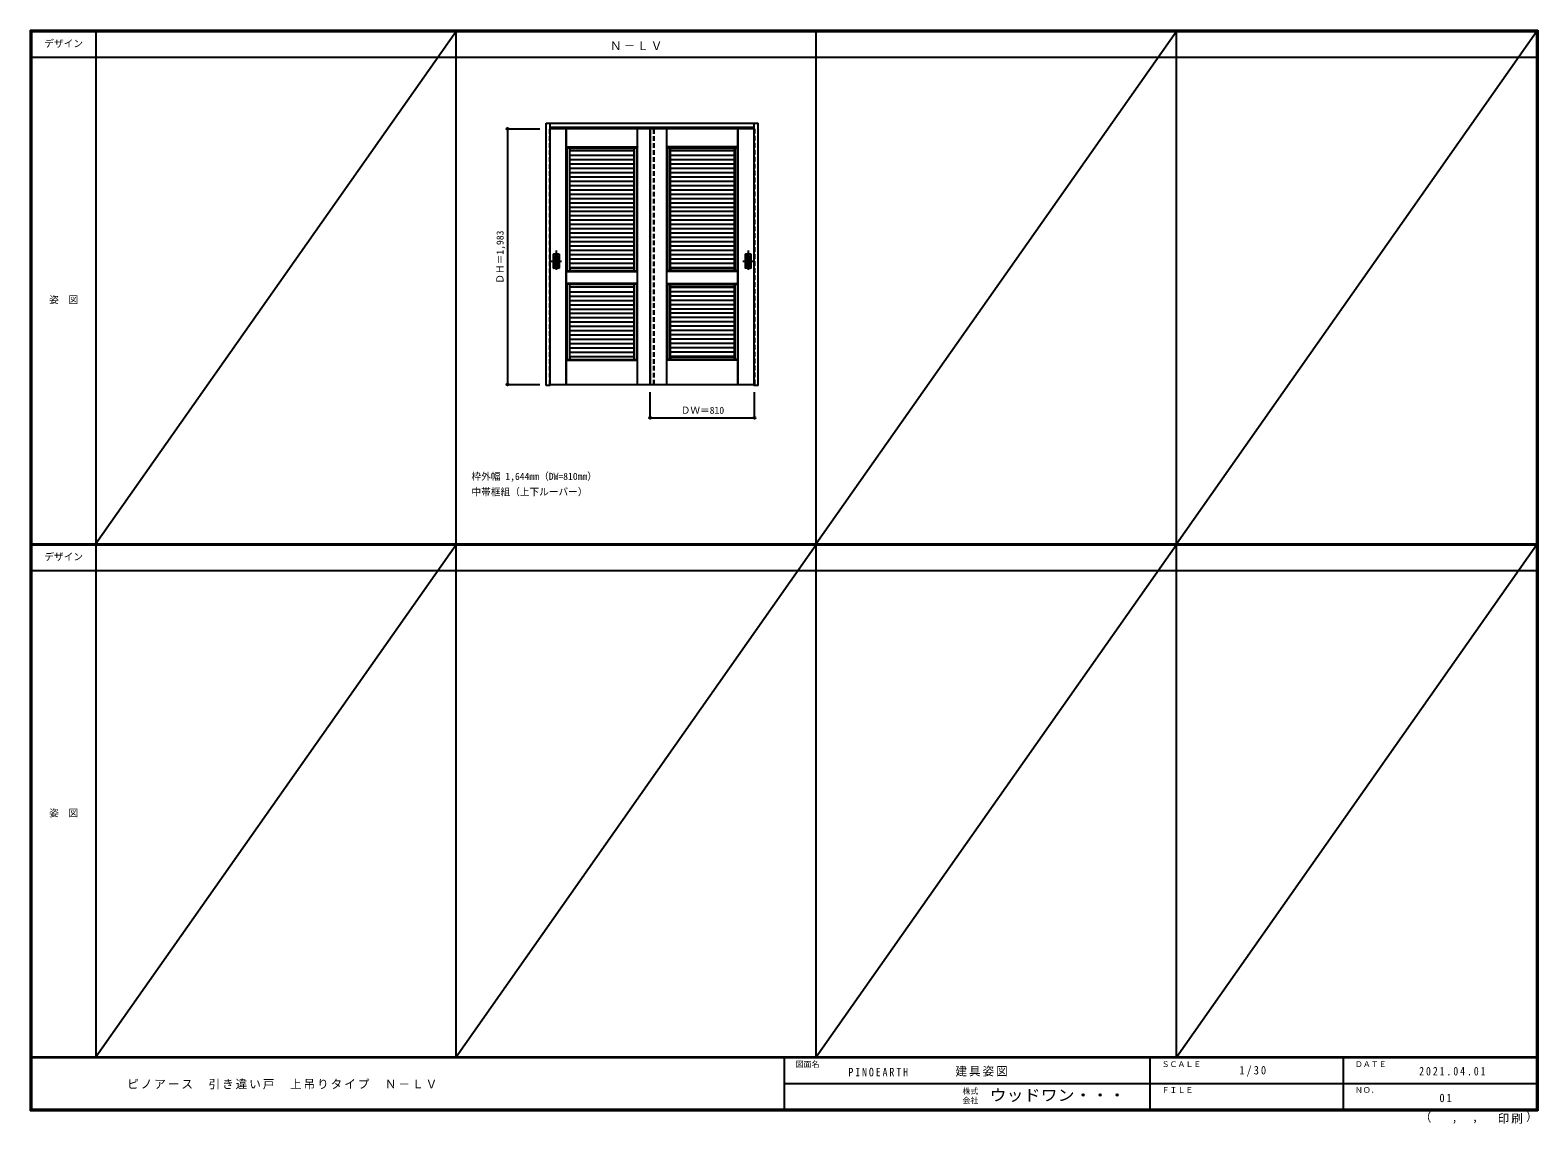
# Model space of a CAD drawing. Units: millimetres, scale not verified. Extents: x -6000 to 5700, y -4307 to 4175.
import ezdxf
from ezdxf.enums import TextEntityAlignment as Align

# ---------------------------------------------------------------- set-up
doc = ezdxf.new("R2010")
doc.units = ezdxf.units.MM
doc.header["$LTSCALE"] = 30
doc.header["$PDMODE"] = 32
doc.header["$PDSIZE"] = 15
doc.linetypes.add('CHAIN1', pattern=[8, 5, -1, 1, -1])
doc.linetypes.add('DASHED1', pattern=[1.8, 1.2, -0.6])
for name, color, linetype in [('0-1_通り芯', 4, 'CHAIN1'), ('0-2_扉', 4, 'DASHED1'), ('0-3_仕上げ', 7, 'Continuous'), ('0-4_枠', 3, 'Continuous'), ('0-6_引手', 3, 'Continuous'), ('0-A_文字', 7, 'Continuous'), ('0-B_寸法', 4, 'Continuous'), ('F-1_枠', 6, 'Continuous'), ('F-A_文字', 7, 'Continuous')]:
    doc.layers.add(name, color=color, linetype=linetype)
doc.styles.add('ＭＳ ゴシック', font='')
doc.styles.get('ＭＳ ゴシック').set_extended_font_data('MS Gothic')

msp = doc.modelspace()

# ---------------------------------------------------------------- linework, layer by layer
at = {"layer": '0-1_通り芯'}
for p, q in [((-1917, 2465), (-1917, 2303)), ((-429, 2465), (-429, 2303)), ((-1958, 2384), (-1876, 2384)), ((-470, 2384), (-388, 2384))]:
    msp.add_line(p, q, dxfattribs=at)
at = {"layer": '0-2_扉'}
for p, q in [((-1968, 3409.5), (-1968, 1426.5)), ((-1965, 3409.5), (-1968, 3409.5)), ((-1158, 1426.5), (-1158, 3409.5)), ((-381, 3409.5), (-378, 3409.5)), ((-1968, 1426.5), (-1965, 1426.5))]:
    msp.add_line(p, q, dxfattribs=at)
at = {"layer": '0-2_扉', "color": 3, "linetype": 'Continuous'}
for p, q in [((-381, 3409.5), (-1965, 3409.5)), ((-1188, 1426.5), (-1188, 3409.5)), ((-1965, 1426.5), (-381, 1426.5))]:
    msp.add_line(p, q, dxfattribs=at)
at = {"layer": '0-2_扉'}
msp.add_lwpolyline([(-378, 3409.5), (-378, 1426.5), (-381, 1426.5)], dxfattribs=at)
at = {"layer": '0-3_仕上げ', "color": 4, "linetype": 'DASHED1'}
for p, q in [((-1966, 1426.5), (-1966, 3409.5)), ((-1160, 1426.5), (-1160, 3409.5)), ((-380, 1426.5), (-380, 3409.5))]:
    msp.add_line(p, q, dxfattribs=at)
at = {"layer": '0-3_仕上げ'}
for p, q in [((-1840, 1426.5), (-1840, 3409.5)), ((-1839, 3268.5), (-1839, 3409.5)), ((-1838, 3269.5), (-1838, 3409.5)), ((-1288, 3269.5), (-1288, 3409.5)), ((-1287, 3268.5), (-1287, 3409.5)), ((-1286, 1426.5), (-1286, 3409.5)), ((-1186, 1426.5), (-1186, 3409.5)), ((-1060, 1426.5), (-1060, 3409.5)), ((-1059, 3268.5), (-1059, 3409.5)), ((-1058, 3269.5), (-1058, 3409.5)), ((-508, 3269.5), (-508, 3409.5)), ((-507, 3268.5), (-507, 3409.5)), ((-506, 1426.5), (-506, 3409.5)), ((-1838, 3269.5), (-1839, 3268.5)), ((-1839, 3268.5), (-1836, 3265.5)), ((-1838, 3269.5), (-1288, 3269.5)), ((-1835, 3263.5), (-1835, 2307.5)), ((-1835, 3263.5), (-1291, 3263.5)), ((-1814, 3263.5), (-1814, 2307.5)), ((-1813, 3240.54), (-1313, 3240.54)), ((-1313, 3239.04), (-1813, 3239.04)), ((-1313, 3202.97), (-1813, 3202.97)), ((-1313, 3169.47), (-1813, 3169.47)), ((-1314, 3242.5), (-1812, 3242.5)), ((-1312, 3263.5), (-1312, 2307.5)), ((-1291, 3263.5), (-1291, 2307.5)), ((-1290, 3265.5), (-1287, 3268.5)), ((-1288, 3269.5), (-1287, 3268.5)), ((-1058, 3269.5), (-1059, 3268.5)), ((-1056, 3265.5), (-1059, 3268.5)), ((-508, 3269.5), (-1058, 3269.5)), ((-1055, 3263.5), (-1055, 2307.5)), ((-1055, 3263.5), (-511, 3263.5)), ((-1034, 3263.5), (-1034, 2307.5)), ((-1033, 3240.54), (-533, 3240.54)), ((-533, 3239.04), (-1033, 3239.04)), ((-533, 3202.97), (-1033, 3202.97)), ((-533, 3169.47), (-1033, 3169.47)), ((-534, 3242.5), (-1032, 3242.5)), ((-532, 3263.5), (-532, 2307.5)), ((-511, 3263.5), (-511, 2307.5)), ((-507, 3268.5), (-510, 3265.5)), ((-508, 3269.5), (-507, 3268.5)), ((-1313, 3135.97), (-1813, 3135.97)), ((-1313, 3102.47), (-1813, 3102.47)), ((-1313, 3068.97), (-1813, 3068.97)), ((-533, 3135.97), (-1033, 3135.97)), ((-533, 3102.47), (-1033, 3102.47)), ((-533, 3068.97), (-1033, 3068.97)), ((-1313, 3035.47), (-1813, 3035.47)), ((-1313, 3001.97), (-1813, 3001.97)), ((-1313, 2968.47), (-1813, 2968.47)), ((-1313, 2934.97), (-1813, 2934.97)), ((-533, 3035.47), (-1033, 3035.47)), ((-533, 3001.97), (-1033, 3001.97)), ((-533, 2968.47), (-1033, 2968.47)), ((-533, 2934.97), (-1033, 2934.97)), ((-1313, 2901.47), (-1813, 2901.47)), ((-1313, 2867.97), (-1813, 2867.97)), ((-1313, 2834.47), (-1813, 2834.47)), ((-533, 2901.47), (-1033, 2901.47)), ((-533, 2867.97), (-1033, 2867.97)), ((-533, 2834.47), (-1033, 2834.47)), ((-1313, 2800.97), (-1813, 2800.97)), ((-1313, 2767.47), (-1813, 2767.47)), ((-1313, 2733.97), (-1813, 2733.97)), ((-1313, 2700.47), (-1813, 2700.47)), ((-533, 2800.97), (-1033, 2800.97)), ((-533, 2767.47), (-1033, 2767.47)), ((-533, 2733.97), (-1033, 2733.97)), ((-533, 2700.47), (-1033, 2700.47)), ((-1313, 2666.97), (-1813, 2666.97)), ((-1313, 2633.47), (-1813, 2633.47)), ((-1313, 2599.97), (-1813, 2599.97)), ((-533, 2666.97), (-1033, 2666.97)), ((-533, 2633.47), (-1033, 2633.47)), ((-533, 2599.97), (-1033, 2599.97)), ((-1313, 2566.47), (-1813, 2566.47)), ((-1313, 2532.97), (-1813, 2532.97)), ((-1313, 2499.47), (-1813, 2499.47)), ((-1313, 2465.97), (-1813, 2465.97)), ((-533, 2566.47), (-1033, 2566.47)), ((-533, 2532.97), (-1033, 2532.97)), ((-533, 2499.47), (-1033, 2499.47)), ((-533, 2465.97), (-1033, 2465.97)), ((-1313, 2432.47), (-1813, 2432.47)), ((-1313, 2398.97), (-1813, 2398.97)), ((-1313, 2365.47), (-1813, 2365.47)), ((-533, 2432.47), (-1033, 2432.47)), ((-533, 2398.97), (-1033, 2398.97)), ((-533, 2365.47), (-1033, 2365.47)), ((-1836, 2307.5), (-1839, 2304.5)), ((-1838, 2303.5), (-1839, 2304.5)), ((-1839, 2210.5), (-1839, 2304.5)), ((-1838, 2211.5), (-1838, 2303.5)), ((-1838, 2303.5), (-1288, 2303.5)), ((-1313, 2331.97), (-1813, 2331.97)), ((-1813, 2329.5), (-1812, 2328.5)), ((-1812, 2328.5), (-1812, 2307.5)), ((-1313, 2329.5), (-1314, 2328.5)), ((-1287, 2304.5), (-1290, 2307.5)), ((-1288, 2303.5), (-1287, 2304.5)), ((-1288, 2211.5), (-1288, 2303.5)), ((-1059, 2304.5), (-1056, 2307.5)), ((-1058, 2303.5), (-1059, 2304.5)), ((-1058, 2211.5), (-1058, 2303.5)), ((-508, 2303.5), (-1058, 2303.5)), ((-533, 2331.97), (-1033, 2331.97)), ((-1033, 2329.5), (-1032, 2328.5)), ((-1032, 2328.5), (-1032, 2307.5)), ((-533, 2329.5), (-534, 2328.5)), ((-510, 2307.5), (-507, 2304.5)), ((-508, 2303.5), (-507, 2304.5)), ((-508, 2211.5), (-508, 2303.5)), ((-507, 2210.5), (-507, 2304.5)), ((-1839, 2210.5), (-1838, 2211.5)), ((-1839, 2210.5), (-1836, 2207.5)), ((-1288, 2211.5), (-1838, 2211.5)), ((-1291, 2205.5), (-1835, 2205.5)), ((-1835, 2205.5), (-1835, 1620.5)), ((-1814, 2205.5), (-1814, 1620.5)), ((-1313, 2182.54), (-1813, 2182.54)), ((-1813, 2146.47), (-1313, 2146.47)), ((-1813, 2112.97), (-1313, 2112.97)), ((-1812, 2184.5), (-1314, 2184.5)), ((-1312, 2205.5), (-1312, 1620.5)), ((-1291, 2205.5), (-1291, 1620.5)), ((-1287, 2210.5), (-1288, 2211.5)), ((-1059, 2210.5), (-1058, 2211.5)), ((-1058, 2211.5), (-508, 2211.5)), ((-1055, 2205.5), (-1055, 1620.5)), ((-1055, 2205.5), (-511, 2205.5)), ((-1034, 2205.5), (-1034, 1620.5)), ((-1033, 2182.54), (-533, 2182.54)), ((-533, 2146.47), (-1033, 2146.47)), ((-533, 2112.97), (-1033, 2112.97)), ((-534, 2184.5), (-1032, 2184.5)), ((-532, 2205.5), (-532, 1620.5)), ((-511, 2205.5), (-511, 1620.5)), ((-507, 2210.5), (-510, 2207.5)), ((-507, 2210.5), (-508, 2211.5)), ((-1813, 2079.47), (-1313, 2079.47)), ((-1813, 2045.97), (-1313, 2045.97)), ((-1813, 2012.47), (-1313, 2012.47)), ((-533, 2079.47), (-1033, 2079.47)), ((-533, 2045.97), (-1033, 2045.97)), ((-533, 2012.47), (-1033, 2012.47)), ((-1813, 1978.97), (-1313, 1978.97)), ((-1813, 1945.47), (-1313, 1945.47)), ((-1813, 1911.97), (-1313, 1911.97)), ((-1813, 1878.47), (-1313, 1878.47)), ((-533, 1978.97), (-1033, 1978.97)), ((-533, 1945.47), (-1033, 1945.47)), ((-533, 1911.97), (-1033, 1911.97)), ((-533, 1878.47), (-1033, 1878.47)), ((-1813, 1844.97), (-1313, 1844.97)), ((-1813, 1811.47), (-1313, 1811.47)), ((-1813, 1777.97), (-1313, 1777.97)), ((-533, 1844.97), (-1033, 1844.97)), ((-533, 1811.47), (-1033, 1811.47)), ((-533, 1777.97), (-1033, 1777.97)), ((-1813, 1744.47), (-1313, 1744.47)), ((-1813, 1710.97), (-1313, 1710.97)), ((-1813, 1677.47), (-1313, 1677.47)), ((-1813, 1643.97), (-1313, 1643.97)), ((-1813, 1642.5), (-1812, 1641.5)), ((-1314, 1641.5), (-1812, 1641.5)), ((-1812, 1641.5), (-1812, 1620.5)), ((-1313, 1642.5), (-1314, 1641.5)), ((-1314, 1641.5), (-1314, 1620.5)), ((-533, 1744.47), (-1033, 1744.47)), ((-533, 1710.97), (-1033, 1710.97)), ((-533, 1677.47), (-1033, 1677.47)), ((-533, 1643.97), (-1033, 1643.97)), ((-1033, 1642.5), (-1032, 1641.5)), ((-1032, 1641.5), (-1032, 1620.5)), ((-1032, 1641.5), (-534, 1641.5)), ((-533, 1642.5), (-534, 1641.5)), ((-534, 1641.5), (-534, 1620.5)), ((-1836, 1620.5), (-1839, 1617.5)), ((-1839, 1426.5), (-1839, 1617.5)), ((-1838, 1616.5), (-1839, 1617.5)), ((-1838, 1426.5), (-1838, 1616.5)), ((-1838, 1616.5), (-1288, 1616.5)), ((-1287, 1617.5), (-1290, 1620.5)), ((-1288, 1616.5), (-1287, 1617.5)), ((-1288, 1426.5), (-1288, 1616.5)), ((-1287, 1426.5), (-1287, 1617.5)), ((-1059, 1617.5), (-1056, 1620.5)), ((-1058, 1616.5), (-1059, 1617.5)), ((-1059, 1426.5), (-1059, 1617.5)), ((-1058, 1426.5), (-1058, 1616.5)), ((-508, 1616.5), (-1058, 1616.5)), ((-510, 1620.5), (-507, 1617.5)), ((-508, 1616.5), (-507, 1617.5)), ((-508, 1426.5), (-508, 1616.5)), ((-507, 1426.5), (-507, 1617.5))]:
    msp.add_line(p, q, dxfattribs=at)
at = {"layer": '0-3_仕上げ', "color": 3}
for p, q in [((-1836, 2307.5), (-1836, 3265.5)), ((-1836, 3265.5), (-1290, 3265.5)), ((-1813, 2307.5), (-1813, 3265.5)), ((-1813, 3241.5), (-1313, 3241.5)), ((-1313, 2307.5), (-1313, 3265.5)), ((-1290, 2307.5), (-1290, 3265.5)), ((-1056, 2307.5), (-1056, 3265.5)), ((-510, 3265.5), (-1056, 3265.5)), ((-1033, 2307.5), (-1033, 3265.5)), ((-1033, 3241.5), (-533, 3241.5)), ((-533, 2307.5), (-533, 3265.5)), ((-510, 2307.5), (-510, 3265.5)), ((-1836, 2307.5), (-1290, 2307.5)), ((-1813, 2329.5), (-1313, 2329.5)), ((-510, 2307.5), (-1056, 2307.5)), ((-1033, 2329.5), (-533, 2329.5)), ((-1836, 2207.5), (-1836, 1620.5)), ((-1290, 2207.5), (-1836, 2207.5)), ((-1813, 1620.5), (-1813, 2207.5)), ((-1313, 2183.5), (-1813, 2183.5)), ((-1313, 1620.5), (-1313, 2207.5)), ((-1290, 2207.5), (-1290, 1620.5)), ((-1056, 2207.5), (-1056, 1620.5)), ((-1056, 2207.5), (-510, 2207.5)), ((-1033, 1620.5), (-1033, 2207.5)), ((-1033, 2183.5), (-533, 2183.5)), ((-533, 1620.5), (-533, 2207.5)), ((-510, 2207.5), (-510, 1620.5)), ((-1313, 1642.5), (-1813, 1642.5)), ((-1033, 1642.5), (-533, 1642.5)), ((-1836, 1620.5), (-1290, 1620.5)), ((-510, 1620.5), (-1056, 1620.5))]:
    msp.add_line(p, q, dxfattribs=at)
at = {"layer": '0-3_仕上げ'}
for points in [[(-1813, 3241.5), (-1812, 3242.5), (-1812, 3263.5)], [(-1313, 3241.5), (-1314, 3242.5), (-1314, 3263.5)], [(-1033, 3241.5), (-1032, 3242.5), (-1032, 3263.5)], [(-533, 3241.5), (-534, 3242.5), (-534, 3263.5)], [(-1812, 2328.5), (-1314, 2328.5), (-1314, 2307.5)], [(-1290, 2207.5), (-1287, 2210.5), (-1287, 2304.5)], [(-1056, 2207.5), (-1059, 2210.5), (-1059, 2304.5)], [(-1032, 2328.5), (-534, 2328.5), (-534, 2307.5)], [(-1813, 2183.5), (-1812, 2184.5), (-1812, 2205.5)], [(-1313, 2183.5), (-1314, 2184.5), (-1314, 2205.5)], [(-1033, 2183.5), (-1032, 2184.5), (-1032, 2205.5)], [(-533, 2183.5), (-534, 2184.5), (-534, 2205.5)]]:
    msp.add_lwpolyline(points, dxfattribs=at)
at = {"layer": '0-4_枠'}
for p, q in [((-1995, 1418), (-1995, 3453)), ((-1995, 3453), (-351, 3453)), ((-1965, 1418), (-1965, 3453)), ((-1965, 3423), (-381, 3423)), ((-381, 1427.04), (-381, 3453)), ((-351, 1418), (-351, 3453)), ((-1965, 1418), (-1995, 1418)), ((-381, 1426.7), (-381, 1427.04))]:
    msp.add_line(p, q, dxfattribs=at)
msp.add_lwpolyline([(-351, 1418), (-381, 1418), (-381, 1426.7)], dxfattribs=at)
at = {"layer": '0-6_引手'}
for p, q in [((-1938, 2330.5), (-1938, 2437.5)), ((-1897.5, 2439), (-1936.5, 2439)), ((-1896, 2437.5), (-1896, 2330.5)), ((-450, 2330.5), (-450, 2437.5)), ((-409.5, 2439), (-448.5, 2439)), ((-408, 2437.5), (-408, 2330.5)), ((-1897.5, 2329), (-1936.5, 2329)), ((-409.5, 2329), (-448.5, 2329))]:
    msp.add_line(p, q, dxfattribs=at)
at = {"layer": '0-6_引手', "color": 7}
for p, q in [((-1929.5, 2346.5), (-1929.5, 2421.5)), ((-1906, 2423), (-1928, 2423)), ((-1906, 2345), (-1928, 2345)), ((-1904.5, 2421.5), (-1904.5, 2346.5)), ((-441.5, 2346.5), (-441.5, 2421.5)), ((-418, 2423), (-440, 2423)), ((-418, 2345), (-440, 2345)), ((-416.5, 2421.5), (-416.5, 2346.5))]:
    msp.add_line(p, q, dxfattribs=at)
at = {"layer": '0-6_引手'}
for centre, start, end in [((-1936.5, 2437.5), 90, 180), ((-1897.5, 2437.5), 0, 90), ((-448.5, 2437.5), 90, 180), ((-409.5, 2437.5), 0, 90), ((-1936.5, 2330.5), 180, 270), ((-1897.5, 2330.5), 270, 0), ((-448.5, 2330.5), 180, 270), ((-409.5, 2330.5), 270, 0)]:
    msp.add_arc(centre, 1.5, start, end, dxfattribs=at)
at = {"layer": '0-6_引手', "color": 7}
for centre, start, end in [((-1928, 2421.5), 90, 180), ((-1928, 2346.5), 180, 270), ((-1906, 2421.5), 0, 90), ((-1906, 2346.5), 270, 0), ((-440, 2421.5), 90, 180), ((-440, 2346.5), 180, 270), ((-418, 2421.5), 0, 90), ((-418, 2346.5), 270, 0)]:
    msp.add_arc(centre, 1.5, start, end, dxfattribs=at)
at = {"layer": '0-B_寸法'}
for p, q in [((-2295, 3409.5), (-2045, 3409.5)), ((-2295, 3409.5), (-2295, 1426.5)), ((-2295, 1426.5), (-2045, 1426.5)), ((-1188, 1168), (-1188, 1368)), ((-378, 1168), (-378, 1368)), ((-1188, 1168), (-378, 1168))]:
    msp.add_line(p, q, dxfattribs=at)
at = {"layer": '0-B_寸法', "color": 7}
for p in [(-2295, 3409.5), (-2295, 1426.5), (-1188, 1168), (-378, 1168)]:
    msp.add_point(p, dxfattribs=at)
at = {"layer": 'F-1_枠'}
for p, q in [((-6000, 4175), (5700, 4175)), ((-6000, 4175), (-6000, -4205)), ((-6000, 4170), (5700, 4170)), ((-6000, 4165), (5700, 4165)), ((-5995, 4175), (-5995, -4205)), ((-5990, 4175), (-5990, -4205)), ((-5490, 4175), (-5490, -3790)), ((-2695, -3790), (-2695, 4175)), ((100, -3790), (100, 4175)), ((2895, -3790), (2895, 4175)), ((5690, 4175), (5690, -4205)), ((5695, 4175), (5695, -4205)), ((5700, 4175), (5700, -4205)), ((-6000, 3965), (5700, 3965)), ((-6000, 190.5), (5700, 190.5)), ((-6000, 187.5), (5700, 187.5)), ((-6000, 184.5), (5700, 184.5)), ((-6000, -15.5), (5700, -15.5)), ((5700, -3790), (-6000, -3790)), ((5700, -3795), (-6000, -3795)), ((-150, -3795), (-150, -4195)), ((2690, -3795), (2690, -4195)), ((4190, -3795), (4190, -4195)), ((-150, -3995), (5690, -3995.01)), ((5700, -4195), (-6000, -4195)), ((5700, -4200), (-6000, -4200)), ((5700, -4205), (-6000, -4205))]:
    msp.add_line(p, q, dxfattribs=at)
at = {"layer": 'F-A_文字'}
for p, q in [((-2695, 4165), (-5490, 190.5)), ((2895, 4165), (100, 190.5)), ((2895, 190.5), (5690, 4165)), ((-2695, 184.5), (-5490, -3790)), ((100, 184.5), (-2695, -3790)), ((2895, 184.5), (100, -3790)), ((2895, -3790), (5690, 184.5))]:
    msp.add_line(p, q, dxfattribs=at)

# ---------------------------------------------------------------- texts
at = {"layer": '0-A_文字', "style": 'ＭＳ ゴシック'}
for s, p in [('枠外幅 1,644mm（DW=810mm）', (-2575, 670.5)), ('中帯框組（上下ルーバー）', (-2575, 550.5))]:
    msp.add_text(s, height=54.99, dxfattribs=at).set_placement(p, align=Align.BOTTOM_LEFT)
at = {"layer": '0-A_文字', "insert": (-1500, 4020), "char_height": 65.98, "attachment_point": 7, "style": 'ＭＳ ゴシック'}
msp.add_mtext('\\T1.17;Ｎ－ＬＶ', dxfattribs=at)
at = {"layer": '0-B_寸法', "color": 7, "style": 'ＭＳ ゴシック'}
msp.add_text('ＤＨ＝1,983', height=54.99, rotation=90, dxfattribs=at).set_placement((-2310, 2208.75), align=Align.BOTTOM_LEFT)
msp.add_text('ＤＷ＝810', height=54.99, dxfattribs=at).set_placement((-951.75, 1183), align=Align.BOTTOM_LEFT)
at = {"layer": 'F-A_文字', "style": 'ＭＳ ゴシック'}
for s, height, p in [('デザイン', 54.99, (-5890, 4027.5)), ('姿\u3000図', 54.99, (-5852.5, 2040.25)), ('デザイン', 54.99, (-5890, 47)), ('姿\u3000図', 54.99, (-5852.5, -1940.25)), ('図面名', 43.99, (-60, -3880)), ('ＳＣＡＬＥ', 43.99, (2780, -3880)), ('ＤＡＴＥ', 43.99, (4280, -3880)), ('株式', 43.99, (1235, -4089)), ('ＦＩＬＥ', 43.99, (2780, -4080)), ('ＮＯ．', 43.99, (4280, -4080)), ('会社', 43.99, (1235, -4161)), ('（', 65.98, (4784.03, -4308.31)), ('）', 65.98, (5608.4, -4304.13)), (',', 65.98, (5031.28, -4308.31)), (',', 65.98, (5190.2, -4305.53))]:
    msp.add_text(s, height=height, dxfattribs=at).set_placement(p, align=Align.BOTTOM_LEFT)
at = {"layer": 'F-A_文字', "style": 'ＭＳ ゴシック', "width": 1.1}
msp.add_text('ウッドワン・・・', height=87.98, dxfattribs=at).set_placement((1445, -4155), align=Align.BOTTOM_LEFT)
at = {"layer": 'F-A_文字', "char_height": 65.98, "attachment_point": 7, "style": 'ＭＳ ゴシック'}
for s, insert in [('\\T1.17;建具姿図', (1180.42, -3940)), ('\\T1.38;\\W0.9;1/30', (3383.75, -3940)), ('\\T1.17;ピノアース\u3000引き違い戸\u3000上吊りタイプ\u3000Ｎ－ＬＶ', (-5247.55, -4040)), ('\\T1.39;\\W0.85;PINOEARTH', (350, -3940)), ('\\T1.39;\\W0.85;2021.04.01', (4778.75, -3932.5)), ('\\T1.36;\\W0.9;01', (4936.25, -4140)), ('\\T1.17;印刷', (5388.15, -4306.92))]:
    msp.add_mtext(s, dxfattribs=dict(at, insert=insert))

doc.saveas('drawing.dxf')
